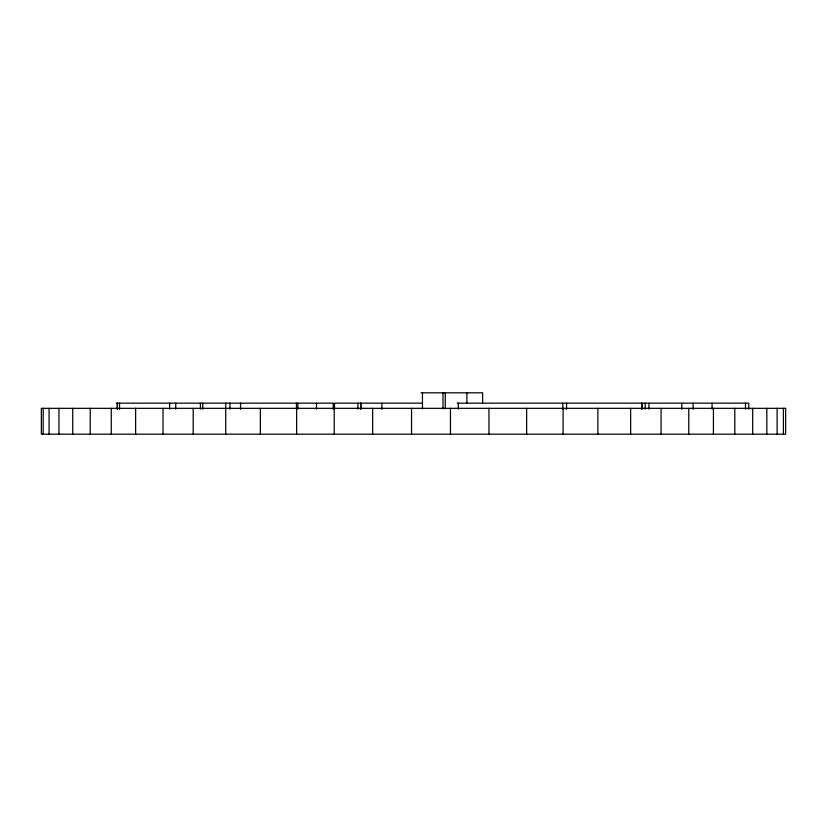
<?xml version="1.0" encoding="UTF-8"?>
<svg xmlns="http://www.w3.org/2000/svg" width="827" height="827" viewBox="0 0 827 827"><rect width="100%" height="100%" fill="white"/><g stroke="black" fill="none" stroke-linecap="round" stroke-linejoin="round"><path stroke-width="1.24" d="M421.108 392.815L482.637 392.815L482.637 402.842M116.245 403.162L333.24 403.162L333.24 409.127M421.47 403.162L334.501 403.162L334.501 409.127M457.135 403.162L748.776 403.162L748.776 409.127M783.407 408.331L783.407 434.185M777.111 408.331L777.111 434.185M766.836 408.331L766.836 434.185M752.684 408.331L752.684 434.185M745.499 403.162L745.499 409.127M734.81 408.331L734.81 434.185M713.422 408.331L713.422 434.185M712.078 403.162L712.078 409.127M693.14 403.162L693.14 409.365M688.757 408.331L688.757 434.185M681.779 403.162L681.779 409.365M661.062 408.331L661.062 434.185M648.957 403.162L648.957 409.127M645.163 403.162L645.163 409.127M641.969 403.162L641.969 409.127M641.711 403.162L641.711 409.127M630.66 408.331L630.66 434.185M597.88 408.331L597.88 434.185M566.557 403.162L566.557 409.365M563.084 408.331L563.084 434.185M562.846 403.162L562.846 409.127M526.644 408.331L526.644 434.185M488.964 408.331L488.964 434.185M466.893 392.815L466.893 402.842M458.313 403.162L458.313 409.127M450.457 408.331L450.457 434.185M445.267 392.815L445.267 408.817M442.993 392.815L442.993 408.817M422.452 392.815L422.452 408.817M411.546 408.331L411.546 434.185M381.888 403.162L381.888 409.365M372.657 408.331L372.657 434.185M360.923 403.162L360.923 409.127M360.675 403.162L360.675 409.127M357.895 403.162L357.895 409.127M334.211 408.331L334.211 434.185M316.483 403.162L316.483 409.127M297.885 403.162L297.885 409.127M296.635 408.331L296.635 434.185M296.459 403.162L296.459 409.127M260.35 408.331L260.35 434.185M240.564 403.162L240.564 409.365M229.958 403.162L229.958 409.127M225.75 403.162L225.73 434.185M202.77 403.162L202.77 409.127M200.413 403.162L200.413 409.127M193.177 408.331L193.177 434.185M175.758 403.162L175.758 409.127M169.607 403.162L169.607 409.127M163.033 408.331L163.033 434.185M135.628 408.331L135.628 434.185M119.533 403.162L119.533 409.365M117.424 403.162L117.424 409.365M117.258 403.162L117.258 409.127M111.273 408.331L111.273 434.185M90.226 408.331L90.226 434.185M72.724 408.331L72.724 434.185M58.955 408.331L58.955 434.185M49.072 408.331L49.072 434.185M43.18 408.331L43.18 434.185M785.65 408.331L41.35 408.331L41.35 434.185L785.65 434.185L785.65 408.331"/></g></svg>
